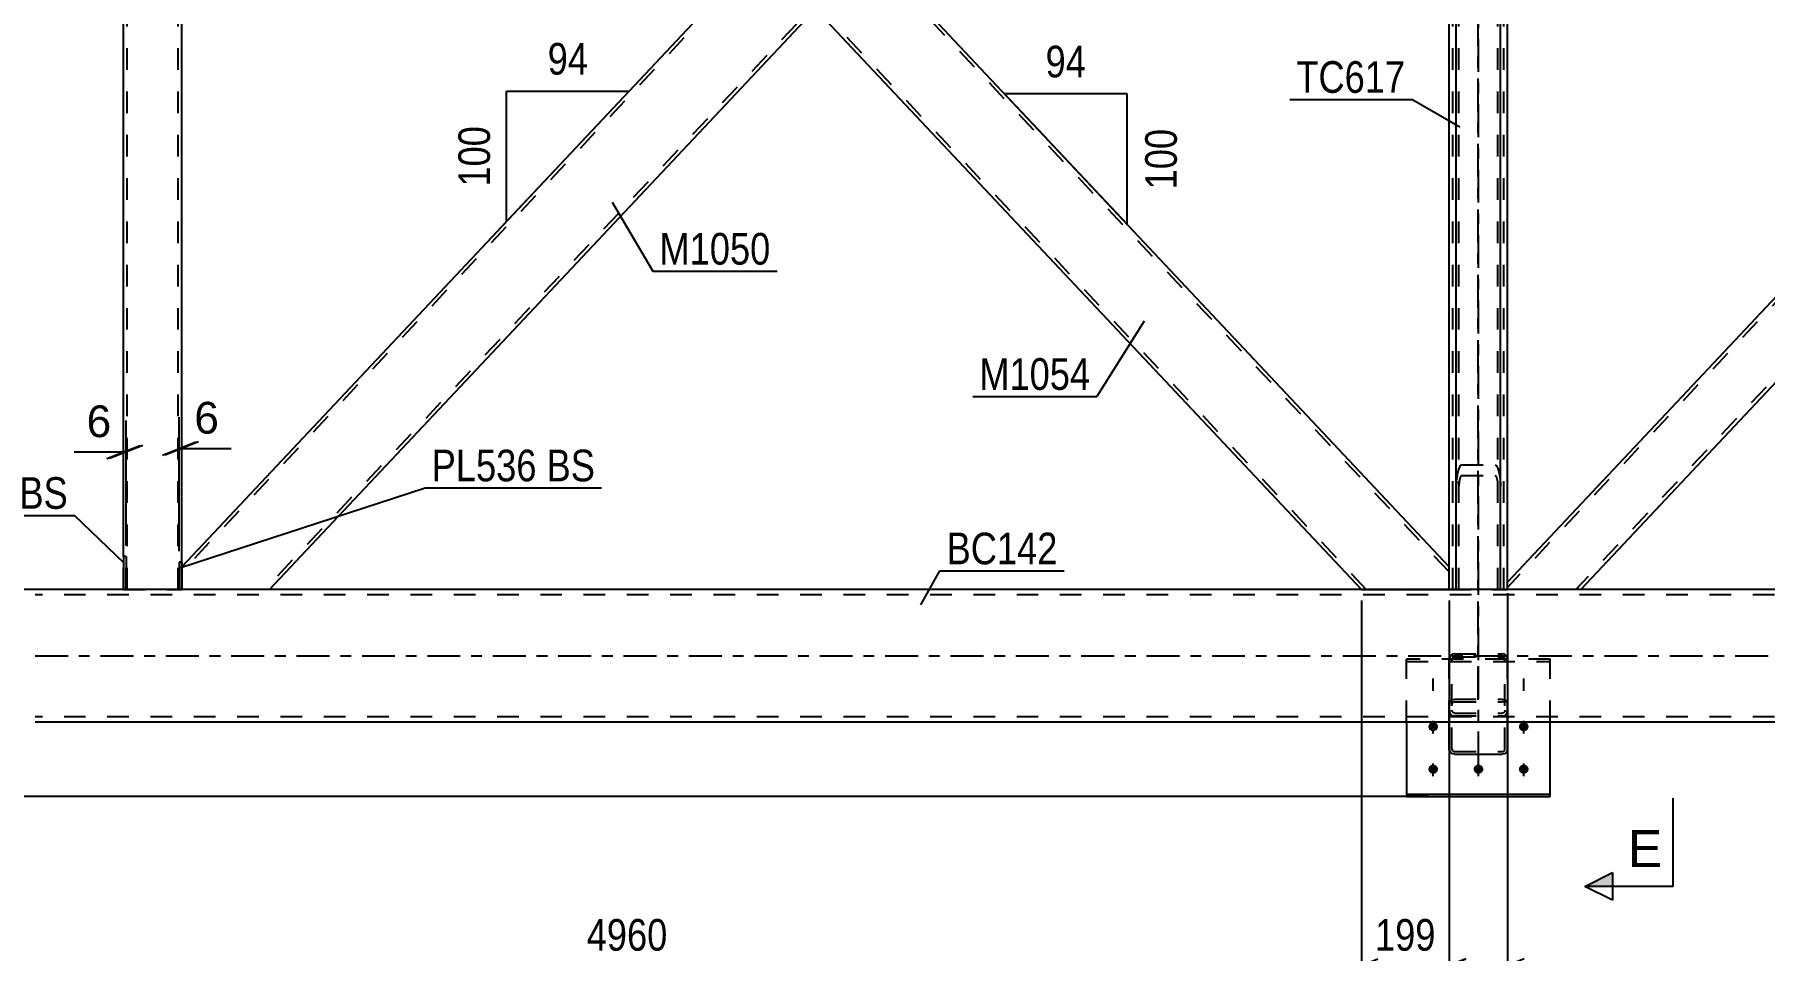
# Model space of a CAD drawing. Header units: millimetres. Extents: x 0 to 1189, y 0 to 841.
# Drawn here: x 118 to 274.6, y 494 to 576.9 of the extents above; entities that cross this region are included whole.
import ezdxf

# ---------------------------------------------------------------- set-up
doc = ezdxf.new("R2010")
doc.units = ezdxf.units.MM
doc.linetypes.add('DXK_LINE_DOT2', pattern=[3.9198, 1.9599, -1.9599])
doc.linetypes.add('DXK_LINE_DOT3', pattern=[5.9187, 2.979, -0.9799, 0.9799, -0.9799])
doc.styles.add('Arial', font='ARIAL.TTF', dxfattribs={"height": 0.2})
doc.styles.add('Arial Narrow', font='ARIALN.TTF', dxfattribs={"height": 0.2})

# ---------------------------------------------------------------- blocks, each defined once
blk = doc.blocks.new('Part-814467843-4813 - 4692')
at = {"color": 7, "linetype": 'DXK_LINE_DOT2'}
for p, q in [((131.32, 642.25), (126.04, 642.25)), ((126.04, 639.27), (126.04, 642.25)), ((126.36, 526.65), (126.36, 642.25)), ((131, 526.65), (131, 642.25)), ((131.32, 640.18), (131.32, 642.25)), ((126.04, 526.65), (126.04, 529.62)), ((131.32, 526.65), (131.32, 528.71)), ((126.04, 526.65), (131.32, 526.65))]:
    blk.add_line(p, q, dxfattribs=at)
at = {"color": 2, "linetype": 'Continuous'}
for p, q in [((126.04, 529.62), (126.04, 639.27)), ((131.32, 528.71), (131.32, 640.18))]:
    blk.add_line(p, q, dxfattribs=at)
blk = doc.blocks.new('Part-814467843-4739 - 4692')
at = {"color": 7, "linetype": 'DXK_LINE_DOT3'}
blk.add_line((248.68, 516.65), (248.68, 652.25), dxfattribs=at)
at = {"color": 7, "linetype": 'DXK_LINE_DOT2'}
for p, q in [((251.32, 642.25), (246.04, 642.25)), ((246.04, 640.18), (246.04, 642.25)), ((246.36, 526.65), (246.36, 642.25)), ((251, 526.65), (251, 642.25)), ((251.32, 641.59), (251.32, 642.25)), ((246.04, 526.65), (246.04, 528.71)), ((246.04, 526.65), (251.32, 526.65)), ((251.32, 526.65), (251.32, 527.31))]:
    blk.add_line(p, q, dxfattribs=at)
at = {"color": 2, "linetype": 'Continuous'}
for p, q in [((251.32, 527.31), (251.32, 641.59)), ((246.04, 528.71), (246.04, 640.18))]:
    blk.add_line(p, q, dxfattribs=at)
blk = doc.blocks.new('Part-814467843-4882 - 4692')
at = {"color": 7, "linetype": 'DXK_LINE_DOT2'}
for p, q in [((238.54, 642.25), (131.32, 528.24)), ((238.1, 642.25), (238.12, 642.25)), ((238.12, 642.25), (238.1, 642.25)), ((246.04, 640.65), (138.83, 526.65)), ((188.68, 589.7), (183.74, 584.45)), ((193.63, 584.45), (188.68, 579.19)), ((139.27, 526.65), (139.25, 526.65)), ((139.27, 526.65), (139.25, 526.65))]:
    blk.add_line(p, q, dxfattribs=at)
at = {"color": 2, "linetype": 'Continuous'}
for p, q in [((238.1, 642.25), (188.68, 589.7)), ((246.04, 642.25), (238.12, 642.25)), ((246.04, 640.18), (246.04, 642.25)), ((246.04, 640.18), (193.63, 584.45)), ((183.74, 584.45), (131.32, 528.71)), ((139.27, 526.65), (188.68, 579.19)), ((131.32, 526.65), (131.32, 528.71)), ((138.39, 526.65), (131.32, 526.65)), ((139.25, 526.65), (138.39, 526.65))]:
    blk.add_line(p, q, dxfattribs=at)
blk = doc.blocks.new('Part-814467843-4792 - 4692')
at = {"color": 7, "linetype": 'DXK_LINE_DOT2'}
for p, q in [((359.86, 642.25), (251.32, 526.84)), ((366.04, 642.05), (257.51, 526.65)), ((366.04, 642.25), (359.42, 642.25)), ((308.68, 588.3), (305.06, 584.45)), ((312.31, 584.45), (308.68, 580.59)), ((257.95, 526.65), (251.32, 526.65))]:
    blk.add_line(p, q, dxfattribs=at)
at = {"color": 2, "linetype": 'Continuous'}
for p, q in [((359.42, 642.25), (308.68, 588.3)), ((366.04, 641.59), (366.04, 642.25)), ((366.04, 641.59), (312.31, 584.45)), ((305.06, 584.45), (251.32, 527.31)), ((308.68, 580.59), (257.95, 526.65)), ((251.32, 526.65), (251.32, 527.31))]:
    blk.add_line(p, q, dxfattribs=at)
blk = doc.blocks.new('Part-814467843-4808 - 4692')
at = {"color": 7, "linetype": 'DXK_LINE_DOT3'}
blk.add_line((248.69, 520.24), (248.69, 649.65), dxfattribs=at)
at = {"color": 7, "linetype": 'DXK_LINE_DOT2'}
for p, q in [((246.73, 640.55), (246.69, 640.49)), ((246.69, 639.66), (246.69, 640.49)), ((246.83, 640.6), (246.73, 640.55)), ((246.99, 640.64), (246.83, 640.6)), ((246.93, 640.49), (246.95, 640.52)), ((246.93, 526.65), (246.93, 640.49)), ((246.95, 640.52), (247, 640.55)), ((247.17, 640.65), (246.99, 640.64)), ((247, 640.55), (247.08, 640.56)), ((247.08, 640.56), (247.17, 640.57)), ((247.17, 640.65), (250.21, 640.65)), ((247.17, 640.57), (250.21, 640.57)), ((250.4, 640.64), (250.21, 640.65)), ((250.21, 640.57), (250.31, 640.56)), ((250.31, 640.56), (250.38, 640.55)), ((250.38, 640.55), (250.44, 640.52)), ((250.4, 640.64), (250.44, 640.63)), ((250.44, 640.63), (250.55, 640.6)), ((250.44, 640.52), (250.45, 640.49)), ((250.45, 526.65), (250.45, 640.49)), ((250.66, 640.55), (250.55, 640.6)), ((250.69, 640.49), (250.66, 640.55)), ((250.69, 639.66), (250.69, 640.49)), ((246.99, 639.29), (246.88, 639.32)), ((246.95, 639.41), (246.93, 639.44)), ((247, 639.38), (246.95, 639.41)), ((246.99, 639.29), (247.17, 639.28)), ((247.08, 639.37), (247, 639.38)), ((247.17, 639.36), (247.08, 639.37)), ((247.17, 639.36), (250.21, 639.36)), ((247.17, 639.28), (250.21, 639.28)), ((250.31, 639.37), (250.21, 639.36)), ((250.21, 639.28), (250.4, 639.29)), ((250.38, 639.38), (250.31, 639.37)), ((250.44, 639.41), (250.38, 639.38)), ((250.51, 639.32), (250.4, 639.29)), ((250.45, 639.44), (250.44, 639.41)), ((246.99, 537.78), (247.17, 537.93)), ((247.17, 537.93), (250.21, 537.93)), ((250.21, 537.93), (250.4, 537.78)), ((246.69, 536.01), (246.73, 536.74)), ((246.95, 536.37), (246.93, 536.01)), ((247.17, 536.97), (247.08, 536.89)), ((247.17, 536.97), (250.21, 536.97)), ((250.31, 536.89), (250.21, 536.97)), ((250.45, 536.01), (250.44, 536.37)), ((250.66, 536.74), (250.69, 536.01)), ((250.4, 526.65), (250.21, 526.65)), ((250.55, 526.65), (250.45, 526.65))]:
    blk.add_line(p, q, dxfattribs=at)
at = {"color": 2, "linetype": 'Continuous'}
for p, q in [((246.69, 526.65), (246.69, 639.66)), ((246.69, 639.44), (246.73, 639.38)), ((246.73, 639.38), (246.83, 639.32)), ((246.88, 639.32), (246.83, 639.32)), ((250.55, 639.32), (250.51, 639.32)), ((250.55, 639.32), (250.66, 639.38)), ((250.66, 639.38), (250.69, 639.44)), ((250.69, 526.65), (250.69, 639.66)), ((250.21, 526.65), (246.69, 526.65)), ((250.55, 526.65), (250.21, 526.65)), ((250.66, 526.65), (250.55, 526.65)), ((250.69, 526.65), (250.66, 526.65))]:
    blk.add_line(p, q, dxfattribs=at)
at = {"color": 7, "linetype": 'DXK_LINE_DOT2'}
for centre, radius, start, end in [((249.53, 536.59), 2.8, 154.9388, 176.9946), ((247.86, 536.59), 2.8, 3.0054, 25.0612), ((248.35, 536.3), 1.4, 154.9388, 176.9946), ((249.04, 536.3), 1.4, 3.0054, 25.0612)]:
    blk.add_arc(centre, radius, start, end, dxfattribs=at)
blk = doc.blocks.new('Bolt-814467843-4980 - 4692')
at = {"linetype": 'Continuous'}
for points in [[(244.59, 513.82), (244.5, 513.83), (244.41, 513.85), (244.34, 513.9), (244.27, 513.95), (244.21, 514.02), (244.18, 514.1), (244.16, 514.19), (244.16, 514.27), (244.18, 514.36), (244.21, 514.44), (244.27, 514.51), (244.34, 514.56), (244.41, 514.61), (244.5, 514.63), (244.59, 514.64), (244.69, 514.63), (244.77, 514.61), (244.85, 514.56), (244.92, 514.51), (244.97, 514.44), (245.01, 514.36), (245.03, 514.27), (245.03, 514.19), (245.01, 514.1), (244.97, 514.02), (244.92, 513.95), (244.85, 513.9), (244.77, 513.85), (244.69, 513.83)], [(252.79, 513.82), (252.7, 513.83), (252.61, 513.85), (252.54, 513.9), (252.47, 513.95), (252.41, 514.02), (252.38, 514.1), (252.36, 514.19), (252.36, 514.27), (252.38, 514.36), (252.41, 514.44), (252.47, 514.51), (252.54, 514.56), (252.61, 514.61), (252.7, 514.63), (252.79, 514.64), (252.89, 514.63), (252.97, 514.61), (253.05, 514.56), (253.12, 514.51), (253.17, 514.44), (253.21, 514.36), (253.23, 514.27), (253.23, 514.19), (253.21, 514.1), (253.17, 514.02), (253.12, 513.95), (253.05, 513.9), (252.97, 513.85), (252.89, 513.83)], [(244.59, 509.96), (244.5, 509.97), (244.41, 510), (244.34, 510.04), (244.27, 510.1), (244.21, 510.17), (244.18, 510.25), (244.16, 510.33), (244.16, 510.42), (244.18, 510.51), (244.21, 510.58), (244.27, 510.65), (244.34, 510.71), (244.41, 510.76), (244.5, 510.78), (244.59, 510.79), (244.69, 510.78), (244.77, 510.76), (244.85, 510.71), (244.92, 510.65), (244.97, 510.58), (245.01, 510.51), (245.03, 510.42), (245.03, 510.33), (245.01, 510.25), (244.97, 510.17), (244.92, 510.1), (244.85, 510.04), (244.77, 510), (244.69, 509.97)], [(248.69, 509.96), (248.6, 509.97), (248.51, 510), (248.44, 510.04), (248.37, 510.1), (248.31, 510.17), (248.28, 510.25), (248.26, 510.33), (248.26, 510.42), (248.28, 510.51), (248.31, 510.58), (248.37, 510.65), (248.44, 510.71), (248.51, 510.76), (248.6, 510.78), (248.69, 510.79), (248.79, 510.78), (248.87, 510.76), (248.95, 510.71), (249.02, 510.65), (249.07, 510.58), (249.11, 510.51), (249.13, 510.42), (249.13, 510.33), (249.11, 510.25), (249.07, 510.17), (249.02, 510.1), (248.95, 510.04), (248.87, 510), (248.79, 509.97)], [(252.79, 509.96), (252.7, 509.97), (252.61, 510), (252.54, 510.04), (252.47, 510.1), (252.41, 510.17), (252.38, 510.25), (252.36, 510.33), (252.36, 510.42), (252.38, 510.51), (252.41, 510.58), (252.47, 510.65), (252.54, 510.71), (252.61, 510.76), (252.7, 510.78), (252.79, 510.79), (252.89, 510.78), (252.97, 510.76), (253.05, 510.71), (253.12, 510.65), (253.17, 510.58), (253.21, 510.51), (253.23, 510.42), (253.23, 510.33), (253.21, 510.25), (253.17, 510.17), (253.12, 510.1), (253.05, 510.04), (252.97, 510), (252.89, 509.97)]]:
    blk.add_hatch(color=1, dxfattribs=at).paths.add_polyline_path(points)
at = {"color": 1, "linetype": 'DXK_LINE_DOT2'}
for p, q in [((244.59, 517.47), (244.59, 518.6)), ((248.69, 517.47), (248.69, 518.6)), ((252.79, 517.47), (252.79, 518.6))]:
    blk.add_line(p, q, dxfattribs=at)
at = {"color": 1, "linetype": 'Continuous'}
for p, q in [((244.59, 513.61), (244.59, 514.75)), ((252.79, 513.61), (252.79, 514.75)), ((244.59, 509.76), (244.59, 510.9)), ((248.69, 509.76), (248.69, 510.9)), ((252.79, 509.76), (252.79, 510.9))]:
    blk.add_line(p, q, dxfattribs=at)
blk = doc.blocks.new('Part-814467843-4935 - 4692')
at = {"color": 2, "linetype": 'Continuous'}
for p, q in [((131.32, 529.11), (131.08, 529.11)), ((131.08, 529.11), (131.08, 526.65)), ((131.32, 529.11), (131.32, 526.65)), ((131.32, 526.65), (131.08, 526.65))]:
    blk.add_line(p, q, dxfattribs=at)
blk = doc.blocks.new('Part-814467843-4936 - 4692')
at = {"color": 7, "linetype": 'DXK_LINE_DOT2'}
for p, q in [((131.08, 526.65), (131.08, 529.11)), ((131.32, 529.11), (131.08, 529.11)), ((131.32, 526.65), (131.32, 529.11)), ((131.32, 526.65), (131.08, 526.65))]:
    blk.add_line(p, q, dxfattribs=at)
blk = doc.blocks.new('Part-814467843-4941 - 4692')
at = {"color": 2, "linetype": 'Continuous'}
for p, q in [((126.28, 529.62), (126.04, 529.62)), ((126.04, 529.62), (126.04, 526.65)), ((126.28, 529.62), (126.28, 526.65)), ((126.28, 526.65), (126.04, 526.65))]:
    blk.add_line(p, q, dxfattribs=at)
blk = doc.blocks.new('Part-814467843-4944 - 4692')
at = {"color": 7, "linetype": 'DXK_LINE_DOT2'}
for p, q in [((126.04, 526.65), (126.04, 529.62)), ((126.28, 529.62), (126.04, 529.62)), ((126.28, 526.65), (126.28, 529.62)), ((126.28, 526.65), (126.04, 526.65))]:
    blk.add_line(p, q, dxfattribs=at)
blk = doc.blocks.new('Part-814467843-4962 - 4692')
at = {"color": 2, "linetype": 'Continuous'}
for p, q in [((126.04, 526.65), (118.04, 526.65)), ((131.08, 526.65), (126.28, 526.65)), ((131.32, 526.65), (131.32, 526.65)), ((238.12, 526.65), (139.25, 526.65)), ((246.69, 526.65), (246.04, 526.65)), ((486.69, 526.65), (250.69, 526.65)), ((1042.89, 514.65), (118.04, 514.65))]:
    blk.add_line(p, q, dxfattribs=at)
at = {"color": 7, "linetype": 'DXK_LINE_DOT2'}
for p, q in [((1047.69, 526.17), (118.04, 526.17)), ((126.28, 526.65), (126.04, 526.65)), ((1047.69, 526.65), (131.08, 526.65)), ((139.25, 526.65), (131.32, 526.65)), ((246.04, 526.65), (238.12, 526.65)), ((250.69, 526.65), (246.69, 526.65)), ((1047.69, 515.13), (118.04, 515.13))]:
    blk.add_line(p, q, dxfattribs=at)
at = {"color": 7, "linetype": 'DXK_LINE_DOT3'}
blk.add_line((118.04, 520.65), (1047.69, 520.65), dxfattribs=at)
blk = doc.blocks.new('Part-814467843-5082 - 4692')
at = {"color": 2, "linetype": 'Continuous'}
for p, q in [((188.68, 579.19), (193.63, 584.45)), ((246.04, 528.71), (193.63, 584.45)), ((238.1, 526.65), (188.68, 579.19)), ((246.04, 526.65), (246.04, 528.71)), ((238.12, 526.65), (246.04, 526.65))]:
    blk.add_line(p, q, dxfattribs=at)
at = {"color": 7, "linetype": 'DXK_LINE_DOT2'}
for p, q in [((246.04, 528.24), (193.41, 584.21)), ((188.9, 579.43), (188.92, 579.44)), ((238.54, 526.65), (188.9, 579.43)), ((238.1, 526.65), (238.12, 526.65)), ((238.12, 526.65), (238.1, 526.65))]:
    blk.add_line(p, q, dxfattribs=at)
blk = doc.blocks.new('Part-814467843-5131 - 4692')
at = {"color": 7, "linetype": 'DXK_LINE_DOT3'}
blk.add_line((248.69, 510.81), (248.69, 521.43), dxfattribs=at)
at = {"color": 7, "linetype": 'DXK_LINE_DOT2'}
for p, q in [((246.09, 520.5), (246.05, 520.3)), ((246.05, 514.65), (246.05, 520.3)), ((246.29, 520.3), (246.31, 520.4)), ((246.29, 512.2), (246.29, 520.3)), ((246.31, 520.4), (246.36, 520.49)), ((246.53, 520.82), (246.35, 520.78)), ((246.36, 520.49), (246.44, 520.54)), ((246.44, 520.54), (246.53, 520.56)), ((246.53, 520.82), (250.85, 520.82)), ((246.53, 520.56), (250.85, 520.56)), ((251.04, 520.78), (250.85, 520.82)), ((250.85, 520.56), (250.95, 520.54)), ((250.95, 520.54), (251.02, 520.49)), ((251.02, 520.49), (251.08, 520.4)), ((251.08, 520.4), (251.09, 520.3)), ((251.09, 512.2), (251.09, 520.3)), ((251.33, 520.3), (251.3, 520.5)), ((251.33, 514.65), (251.33, 520.3)), ((246.05, 516.26), (246.09, 516.43)), ((246.05, 515.71), (246.09, 515.51)), ((246.09, 516.43), (246.19, 516.58)), ((246.19, 516.58), (246.35, 516.68)), ((246.31, 516.35), (246.29, 516.26)), ((246.31, 515.61), (246.29, 515.71)), ((246.36, 516.42), (246.31, 516.35)), ((246.36, 515.53), (246.31, 515.61)), ((246.35, 516.68), (246.53, 516.71)), ((246.35, 515.24), (246.53, 515.2)), ((246.44, 516.47), (246.36, 516.42)), ((246.44, 515.47), (246.36, 515.53)), ((246.53, 516.49), (246.44, 516.47)), ((246.53, 515.45), (246.44, 515.47)), ((246.53, 516.71), (250.85, 516.71)), ((246.53, 516.49), (250.85, 516.49)), ((246.53, 515.45), (250.85, 515.45)), ((246.53, 515.2), (250.85, 515.2)), ((250.85, 516.71), (251.04, 516.68)), ((250.95, 516.47), (250.85, 516.49)), ((250.95, 515.47), (250.85, 515.45)), ((250.85, 515.2), (251.04, 515.24)), ((251.02, 516.42), (250.95, 516.47)), ((251.02, 515.53), (250.95, 515.47)), ((251.08, 516.35), (251.02, 516.42)), ((251.08, 515.61), (251.02, 515.53)), ((251.04, 516.68), (251.19, 516.58)), ((251.09, 516.26), (251.08, 516.35)), ((251.09, 515.71), (251.08, 515.61)), ((251.19, 516.58), (251.3, 516.43)), ((251.3, 516.43), (251.33, 516.26)), ((251.3, 515.51), (251.33, 515.71)), ((246.29, 512.2), (246.31, 512.11)), ((246.31, 512.11), (246.36, 512.04)), ((246.36, 512.04), (246.44, 511.99)), ((250.95, 511.99), (251.02, 512.04)), ((251.02, 512.04), (251.08, 512.11)), ((251.08, 512.11), (251.09, 512.2)), ((246.44, 511.99), (246.53, 511.98)), ((246.53, 511.98), (250.85, 511.98)), ((250.85, 511.98), (250.95, 511.99))]:
    blk.add_line(p, q, dxfattribs=at)
at = {"color": 2, "linetype": 'Continuous'}
for p, q in [((246.05, 512.2), (246.05, 514.65)), ((251.33, 512.2), (251.33, 514.65)), ((246.09, 512.03), (246.05, 512.2)), ((246.19, 511.88), (246.09, 512.03)), ((251.3, 512.03), (251.19, 511.88)), ((251.33, 512.2), (251.3, 512.03)), ((246.35, 511.78), (246.19, 511.88)), ((246.53, 511.75), (246.35, 511.78)), ((246.53, 511.75), (250.85, 511.75)), ((251.04, 511.78), (250.85, 511.75)), ((251.19, 511.88), (251.04, 511.78))]:
    blk.add_line(p, q, dxfattribs=at)
at = {"color": 7, "linetype": 'DXK_LINE_DOT2'}
for centre, start, end in [((246.55, 520.32), 114.32, 159.2417), ((250.83, 520.32), 20.7583, 65.68), ((246.55, 515.69), 200.7583, 245.68), ((250.83, 515.69), 294.32, 339.2417)]:
    blk.add_arc(centre, 0.496, start, end, dxfattribs=at)
blk = doc.blocks.new('Part-814467843-5133 - 4692')
at = {"color": 7, "linetype": 'DXK_LINE_DOT2'}
for p, q in [((255.19, 520.34), (242.19, 520.34)), ((242.19, 514.65), (242.19, 520.34)), ((242.19, 520.12), (255.19, 520.12)), ((255.19, 514.65), (255.19, 520.34))]:
    blk.add_line(p, q, dxfattribs=at)
at = {"color": 2, "linetype": 'Continuous'}
for p, q in [((242.19, 514.65), (242.19, 507.9)), ((255.19, 507.9), (255.19, 514.65)), ((242.19, 508.12), (255.19, 508.12)), ((242.19, 507.9), (255.19, 507.9))]:
    blk.add_line(p, q, dxfattribs=at)
blk = doc.blocks.new('StraightDimension-814467843-14587 - 4692')
at = {"color": 7, "linetype": 'Continuous'}
for p, q in [((126.04, 530.62), (126.04, 541.94)), ((126.28, 530.62), (126.28, 541.94)), ((124.54, 538.49), (127.54, 539.69)), ((127.78, 539.69), (124.78, 538.49)), ((126.04, 539.09), (126.28, 539.09))]:
    blk.add_line(p, q, dxfattribs=at)
at = {"color": 0}
blk.add_wipeout([(125.52, 539.84), (125.52, 544.04), (122.1, 544.04), (122.1, 539.84)], dxfattribs=at)
at = {"color": 7, "linetype": 'Continuous'}
blk.add_line((126.04, 539.09), (121.57, 539.09), dxfattribs=at)
blk.add_line((126.04, 539.09), (121.57, 539.09), dxfattribs=at)
at = {"color": 3, "style": 'Arial'}
blk.add_text('6', height=2.87, dxfattribs=at).set_placement((122.7, 540.44))
blk = doc.blocks.new('AngleDimension-814467843-5593 - 4692')
at = {"color": 7, "linetype": 'Continuous'}
for p, q in [((160.72, 571.76), (171.82, 571.76)), ((160.72, 559.96), (171.82, 571.76)), ((160.72, 559.96), (160.72, 571.76)), ((158.51, 557.62), (160.72, 559.96))]:
    blk.add_line(p, q, dxfattribs=at)
at = {"color": 0}
for points in [[(168.7, 572.66), (168.7, 576.86), (163.84, 576.86), (163.84, 572.66)], [(159.82, 569.21), (155.62, 569.21), (155.62, 562.52), (159.82, 562.52)]]:
    blk.add_wipeout(points, dxfattribs=at)
at = {"color": 3, "style": 'Arial Narrow'}
blk.add_text('94', height=2.863, dxfattribs=at).set_placement((164.44, 573.26))
blk.add_text('100', height=2.863, rotation=90.0002, dxfattribs=at).set_placement((159.22, 563.12))
blk = doc.blocks.new('StraightDimension-814467843-5413 - 4692')
at = {"color": 7, "linetype": 'Continuous'}
blk.add_line((244.12, 507.9), (53.53, 507.9), dxfattribs=at)
blk = doc.blocks.new('StraightDimension-814467843-6168 - 4692')
at = {"color": 7, "linetype": 'Continuous'}
for p, q in [((251.32, 526.31), (251.32, 479.49)), ((359.42, 525.65), (359.42, 483.99)), ((252.82, 493.2), (249.82, 492)), ((251.32, 492.6), (359.42, 492.6)), ((357.92, 492), (360.92, 493.2))]:
    blk.add_line(p, q, dxfattribs=at)
at = {"color": 0}
blk.add_wipeout([(309.63, 493.35), (309.63, 497.55), (301.12, 497.55), (301.12, 493.35)], dxfattribs=at)
at = {"color": 0, "linetype": 'Continuous'}
blk.add_wipeout([(358.82, 491.9), (354.62, 491.9), (354.62, 483.39), (358.82, 483.39)], dxfattribs=at)
at = {"color": 3, "style": 'Arial Narrow'}
blk.add_text('2702', height=2.863, dxfattribs=at).set_placement((301.72, 493.95))
at = {"color": 3, "linetype": 'Continuous', "style": 'Arial Narrow'}
blk.add_text('7993', height=2.863, rotation=90.0002, dxfattribs=at).set_placement((358.22, 483.99))
blk = doc.blocks.new('AngleDimension-814467843-5579 - 4692')
at = {"color": 7, "linetype": 'Continuous'}
for p, q in [((209.88, 567.16), (205.79, 571.51)), ((216.89, 571.51), (205.79, 571.51)), ((216.89, 559.71), (205.79, 571.51)), ((216.89, 559.71), (216.89, 571.51))]:
    blk.add_line(p, q, dxfattribs=at)
at = {"color": 0}
for points in [[(213.77, 572.41), (213.77, 576.61), (208.91, 576.61), (208.91, 572.41)], [(221.99, 568.95), (217.79, 568.95), (217.79, 562.27), (221.99, 562.27)]]:
    blk.add_wipeout(points, dxfattribs=at)
at = {"color": 3, "style": 'Arial Narrow'}
blk.add_text('94', height=2.863, dxfattribs=at).set_placement((209.51, 573.01))
blk.add_text('100', height=2.863, rotation=90.0002, dxfattribs=at).set_placement((221.39, 562.87))
blk = doc.blocks.new('StraightDimension-814467843-5892 - 4692')
at = {"color": 7, "linetype": 'Continuous'}
for p, q in [((75.41, 640.75), (74.21, 643.75)), ((125.04, 642.25), (71.96, 642.25)), ((74.81, 526.65), (74.81, 642.25)), ((74.21, 528.15), (75.41, 525.15)), ((130.32, 526.65), (71.96, 526.65))]:
    blk.add_line(p, q, dxfattribs=at)
at = {"color": 0}
blk.add_wipeout([(74.06, 588.7), (69.86, 588.7), (69.86, 580.19), (74.06, 580.19)], dxfattribs=at)
at = {"color": 3, "style": 'Arial Narrow'}
blk.add_text('2890', height=2.863, rotation=90.0002, dxfattribs=at).set_placement((73.46, 580.79))
blk = doc.blocks.new('StraightDimension-814467843-6184 - 4692')
at = {"color": 7, "linetype": 'Continuous'}
for p, q in [((251.32, 526.31), (251.32, 479.49)), ((246.05, 525.65), (246.05, 479.49)), ((244.55, 492), (247.55, 493.2)), ((246.05, 492.6), (251.32, 492.6)), ((252.82, 493.2), (249.82, 492))]:
    blk.add_line(p, q, dxfattribs=at)
at = {"color": 0}
blk.add_wipeout([(252.03, 487.65), (252.03, 491.85), (245.34, 491.85), (245.34, 487.65)], dxfattribs=at)
at = {"color": 3, "style": 'Arial Narrow'}
blk.add_text('132', height=2.863, dxfattribs=at).set_placement((245.94, 488.25))
at = {"color": 0, "linetype": 'Continuous'}
blk.add_wipeout([(250.72, 487.4), (246.52, 487.4), (246.52, 478.89), (250.72, 478.89)], dxfattribs=at)
at = {"color": 3, "linetype": 'Continuous', "style": 'Arial Narrow'}
blk.add_text('5291', height=2.863, rotation=90.0002, dxfattribs=at).set_placement((250.12, 479.49))
blk = doc.blocks.new('StraightDimension-814467843-6194 - 4692')
at = {"color": 7, "linetype": 'Continuous'}
for p, q in [((238.1, 525.65), (238.1, 483.99)), ((246.05, 525.65), (246.05, 479.49)), ((236.6, 492), (239.6, 493.2)), ((238.1, 492.6), (246.05, 492.6)), ((247.55, 493.2), (244.55, 492))]:
    blk.add_line(p, q, dxfattribs=at)
at = {"color": 0}
blk.add_wipeout([(245.42, 493.35), (245.42, 497.55), (238.73, 497.55), (238.73, 493.35)], dxfattribs=at)
at = {"color": 0, "linetype": 'Continuous'}
blk.add_wipeout([(245.45, 487.4), (241.25, 487.4), (241.25, 478.89), (245.45, 478.89)], dxfattribs=at)
at = {"color": 3, "style": 'Arial Narrow'}
blk.add_text('199', height=2.863, dxfattribs=at).set_placement((239.33, 493.95))
at = {"color": 3, "linetype": 'Continuous', "style": 'Arial Narrow'}
blk.add_text('5159', height=2.863, rotation=90.0002, dxfattribs=at).set_placement((244.85, 479.49))
blk = doc.blocks.new('StraightDimension-814467843-6204 - 4692')
at = {"color": 7, "linetype": 'Continuous'}
for p, q in [((238.1, 525.65), (238.1, 483.99)), ((105.14, 513.65), (105.14, 489.47)), ((106.64, 493.2), (103.64, 492)), ((105.14, 492.6), (238.1, 492.6)), ((236.6, 492), (239.6, 493.2))]:
    blk.add_line(p, q, dxfattribs=at)
at = {"color": 0}
blk.add_wipeout([(175.88, 493.35), (175.88, 497.55), (167.37, 497.55), (167.37, 493.35)], dxfattribs=at)
at = {"color": 0, "linetype": 'Continuous'}
for points in [[(104.54, 491.9), (100.34, 491.9), (100.34, 488.87), (104.54, 488.87)], [(237.5, 491.9), (233.3, 491.9), (233.3, 483.39), (237.5, 483.39)]]:
    blk.add_wipeout(points, dxfattribs=at)
at = {"color": 3, "style": 'Arial Narrow'}
blk.add_text('4960', height=2.863, dxfattribs=at).set_placement((167.97, 493.95))
at = {"color": 3, "linetype": 'Continuous', "style": 'Arial Narrow'}
for s, height, p in [('0', 2.86, (103.94, 489.47)), ('4960', 2.863, (236.9, 483.99))]:
    blk.add_text(s, height=height, rotation=90.0002, dxfattribs=at).set_placement(p)
blk = doc.blocks.new('StraightDimension-814467843-14605 - 4692')
at = {"color": 7, "linetype": 'Continuous'}
for p, q in [((131.08, 530.11), (131.08, 542.26)), ((131.32, 530.11), (131.32, 542.26)), ((129.58, 538.81), (132.58, 540.01)), ((132.82, 540.01), (129.82, 538.81)), ((131.08, 539.41), (131.32, 539.41))]:
    blk.add_line(p, q, dxfattribs=at)
at = {"color": 0}
blk.add_wipeout([(135.27, 540.16), (135.27, 544.36), (131.85, 544.36), (131.85, 540.16)], dxfattribs=at)
at = {"color": 7, "linetype": 'Continuous'}
blk.add_line((131.32, 539.41), (135.79, 539.41), dxfattribs=at)
blk.add_line((131.32, 539.41), (135.79, 539.41), dxfattribs=at)
at = {"color": 3, "style": 'Arial'}
blk.add_text('6', height=2.87, dxfattribs=at).set_placement((132.45, 540.76))
blk = doc.blocks.new('Mark-814467843-4878 - 4692')
at = {"color": 0}
blk.add_wipeout([(184.61, 556.06), (184.61, 559.06), (174.56, 559.06), (174.56, 556.06)], dxfattribs=at)
blk.add_wipeout([(184.61, 556.06), (184.61, 559.06), (174.56, 559.06), (174.56, 556.06)], dxfattribs=at)
at = {"color": 30, "linetype": 'Continuous'}
for p, q in [((170.27, 561.7), (173.96, 555.46)), ((173.96, 555.46), (185.21, 555.46))]:
    blk.add_line(p, q, dxfattribs=at)
at = {"color": 3, "style": 'Arial Narrow'}
blk.add_text('M1050', height=2.863, dxfattribs=at).set_placement((174.56, 556.06))
blk = doc.blocks.new('Mark-814467843-4958 - 4692')
at = {"color": 0}
blk.add_wipeout([(210.6, 528.93), (210.6, 531.93), (200.55, 531.93), (200.55, 528.93)], dxfattribs=at)
blk.add_wipeout([(210.6, 528.93), (210.6, 531.93), (200.55, 531.93), (200.55, 528.93)], dxfattribs=at)
at = {"color": 30, "linetype": 'Continuous'}
for p, q in [((198.21, 525.25), (199.95, 528.33)), ((199.95, 528.33), (211.2, 528.33))]:
    blk.add_line(p, q, dxfattribs=at)
at = {"color": 3, "style": 'Arial Narrow'}
blk.add_text('BC142', height=2.863, dxfattribs=at).set_placement((200.55, 528.93))
blk = doc.blocks.new('Mark-814467843-5078 - 4692')
at = {"color": 0}
blk.add_wipeout([(213.56, 544.72), (213.56, 547.72), (203.51, 547.72), (203.51, 544.72)], dxfattribs=at)
blk.add_wipeout([(213.56, 544.72), (213.56, 547.72), (203.51, 547.72), (203.51, 544.72)], dxfattribs=at)
at = {"color": 30, "linetype": 'Continuous'}
for p in [(218.42, 550.95), (202.91, 544.12)]:
    blk.add_line(p, (214.16, 544.12), dxfattribs=at)
at = {"color": 3, "style": 'Arial Narrow'}
blk.add_text('M1054', height=2.863, dxfattribs=at).set_placement((203.51, 544.72))
blk = doc.blocks.new('SectionMark-814467843-6541 - 4692')
at = {"linetype": 'Continuous'}
for points in [[(260.83, 682.49), (260.83, 681.24), (258.33, 682.49)], [(260.83, 501.02), (260.83, 499.77), (258.33, 499.77)]]:
    blk.add_hatch(color=6, dxfattribs=at).paths.add_polyline_path(points)
at = {"color": 6, "linetype": 'Continuous'}
for p, q in [((258.33, 682.49), (260.83, 683.74)), ((260.83, 681.24), (260.83, 683.74)), ((266.33, 682.49), (258.33, 682.49)), ((258.33, 682.49), (260.83, 681.24)), ((266.33, 682.49), (266.33, 674.49)), ((266.33, 499.77), (266.33, 507.77)), ((258.33, 499.77), (260.83, 501.02)), ((266.33, 499.77), (258.33, 499.77)), ((260.83, 498.52), (258.33, 499.77)), ((260.83, 501.02), (260.83, 498.52))]:
    blk.add_line(p, q, dxfattribs=at)
at = {"color": 0, "linetype": 'Continuous'}
for points in [[(265.33, 677.24), (265.33, 680.74), (262.22, 680.74), (262.22, 677.24)], [(265.33, 501.52), (265.33, 505.02), (262.22, 505.02), (262.22, 501.52)]]:
    blk.add_wipeout(points, dxfattribs=at)
at = {"color": 3, "linetype": 'Continuous', "style": 'Arial'}
for p in [(262.22, 677.24), (262.22, 501.52)]:
    blk.add_text('E', height=3.34, dxfattribs=at).set_placement(p)
blk = doc.blocks.new('MarkSet-814467843-13906 - 4692')
at = {"color": 0}
for points in [[(115.72, 533.95), (115.72, 536.95), (106.21, 536.95), (106.21, 533.95)], [(121, 533.95), (121, 536.95), (116.62, 536.95), (116.62, 533.95)]]:
    blk.add_wipeout(points, dxfattribs=at)
for points in [[(115.72, 533.95), (115.72, 536.95), (106.21, 536.95), (106.21, 533.95)], [(121, 533.95), (121, 536.95), (116.62, 536.95), (116.62, 533.95)]]:
    blk.add_wipeout(points, dxfattribs=at)
at = {"color": 30, "linetype": 'Continuous'}
for p in [(105.61, 533.35), (126.1, 529.02)]:
    blk.add_line(p, (121.6, 533.35), dxfattribs=at)
at = {"color": 3, "style": 'Arial Narrow'}
for s, p in [('PL539', (106.21, 533.95)), ('BS', (116.62, 533.95))]:
    blk.add_text(s, height=2.863, dxfattribs=at).set_placement(p)
blk = doc.blocks.new('MarkSet-814467843-13918 - 4692')
at = {"color": 0}
for points in [[(163.44, 536.44), (163.44, 539.44), (153.94, 539.44), (153.94, 536.44)], [(168.72, 536.44), (168.72, 539.44), (164.34, 539.44), (164.34, 536.44)]]:
    blk.add_wipeout(points, dxfattribs=at)
for points in [[(163.44, 536.44), (163.44, 539.44), (153.94, 539.44), (153.94, 536.44)], [(168.72, 536.44), (168.72, 539.44), (164.34, 539.44), (164.34, 536.44)]]:
    blk.add_wipeout(points, dxfattribs=at)
at = {"color": 30, "linetype": 'Continuous'}
for p, q in [((131.14, 528.6), (153.34, 535.84)), ((153.34, 535.84), (169.32, 535.84))]:
    blk.add_line(p, q, dxfattribs=at)
at = {"color": 3, "style": 'Arial Narrow'}
for s, p in [('PL536', (153.94, 536.44)), ('BS', (164.34, 536.44))]:
    blk.add_text(s, height=2.863, dxfattribs=at).set_placement(p)
blk = doc.blocks.new('Mark-814467843-14640 - 4692')
at = {"color": 0}
blk.add_wipeout([(242.07, 571.61), (242.07, 574.61), (232.21, 574.61), (232.21, 571.61)], dxfattribs=at)
blk.add_wipeout([(242.07, 571.61), (242.07, 574.61), (232.21, 574.61), (232.21, 571.61)], dxfattribs=at)
at = {"color": 30, "linetype": 'Continuous'}
for p in [(231.61, 571.01), (247, 568.51)]:
    blk.add_line(p, (242.67, 571.01), dxfattribs=at)
at = {"color": 3, "style": 'Arial Narrow'}
blk.add_text('TC617', height=2.863, dxfattribs=at).set_placement((232.21, 571.61))

msp = doc.modelspace()

# ---------------------------------------------------------------- block references
for name in ['Part-814467843-4739 - 4692', 'Part-814467843-4808 - 4692', 'Part-814467843-4813 - 4692', 'Part-814467843-4882 - 4692', 'Part-814467843-4792 - 4692', 'Part-814467843-5082 - 4692', 'Part-814467843-4941 - 4692', 'Part-814467843-4944 - 4692', 'Part-814467843-4935 - 4692', 'Part-814467843-4936 - 4692', 'Part-814467843-4962 - 4692', 'Part-814467843-5131 - 4692', 'Part-814467843-5133 - 4692', 'Bolt-814467843-4980 - 4692']:
    msp.add_blockref(name, (0, 0))

# ---------------------------------------------------------------- next in the draw order: block references
for name in ['AngleDimension-814467843-5593 - 4692', 'StraightDimension-814467843-14587 - 4692', 'StraightDimension-814467843-6168 - 4692']:
    msp.add_blockref(name, (0, 0))

# ---------------------------------------------------------------- next in the draw order: block references
for name in ['SectionMark-814467843-6541 - 4692', 'StraightDimension-814467843-5413 - 4692']:
    msp.add_blockref(name, (0, 0))

# ---------------------------------------------------------------- next in the draw order: block references
for name in ['StraightDimension-814467843-5892 - 4692', 'AngleDimension-814467843-5579 - 4692', 'Mark-814467843-14640 - 4692', 'Mark-814467843-4878 - 4692', 'Mark-814467843-5078 - 4692', 'StraightDimension-814467843-6184 - 4692']:
    msp.add_blockref(name, (0, 0))

# ---------------------------------------------------------------- next in the draw order: block references
for name in ['StraightDimension-814467843-14605 - 4692', 'MarkSet-814467843-13906 - 4692', 'StraightDimension-814467843-6194 - 4692']:
    msp.add_blockref(name, (0, 0))

# ---------------------------------------------------------------- next in the draw order: block references
for name in ['MarkSet-814467843-13918 - 4692', 'StraightDimension-814467843-6204 - 4692']:
    msp.add_blockref(name, (0, 0))

# ---------------------------------------------------------------- next in the draw order: block references
msp.add_blockref('Mark-814467843-4958 - 4692', (0, 0))

doc.saveas('drawing.dxf')
